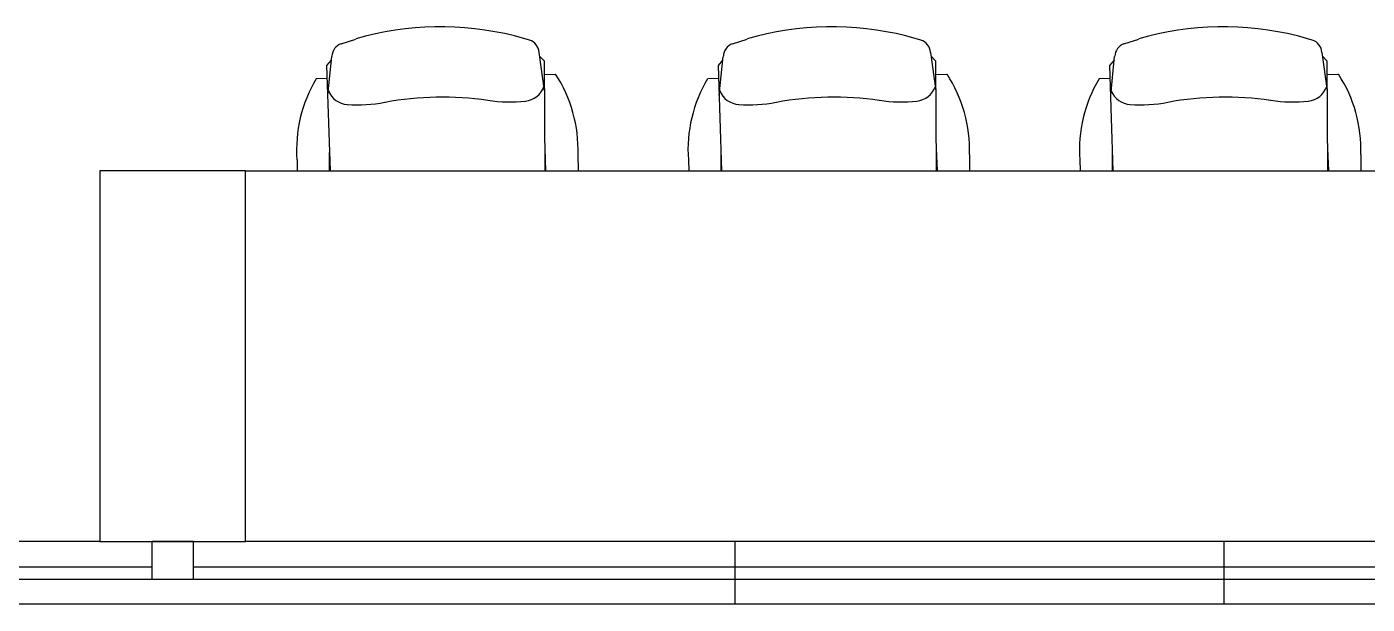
# Model space of a CAD drawing. Header units: millimetres. Extents: x 7034 to 7235, y -465 to -378.
# Drawn here: x 7041.135 to 7044.354, y -393.227 to -391.842 of the extents above; entities that cross this region are included whole.
import ezdxf

# ---------------------------------------------------------------- set-up
doc = ezdxf.new("R2010")
doc.units = ezdxf.units.MM
doc.header["$LTSCALE"] = 0.005
doc.layers.add('0-LAYOUT', color=250, linetype='Continuous', lineweight=25)
for name, color, linetype in [('A-05', 5, 'Continuous'), ('ARQ_ESQUADRIA', 5, 'Continuous'), ('JANELA', 10, 'Continuous')]:
    doc.layers.add(name, color=color, linetype=linetype)

msp = doc.modelspace()

# ---------------------------------------------------------------- linework, layer by layer
at = {"layer": '0-LAYOUT', "linetype": 'ByBlock'}
for p, q in [((7042.342, -391.8739), (7042.3061, -391.8635)), ((7043.282, -391.8739), (7043.2461, -391.8635)), ((7044.222, -391.8739), (7044.1861, -391.8635)), ((7041.8896, -391.8826), (7041.9251, -391.8708)), ((7042.8296, -391.8826), (7042.8651, -391.8708)), ((7043.7696, -391.8826), (7043.8051, -391.8708)), ((7041.8557, -391.934), (7041.8666, -391.9219)), ((7041.8579, -392.0054), (7041.8672, -391.9124)), ((7042.3785, -391.9955), (7042.3656, -391.9028)), ((7042.3779, -391.924), (7042.3665, -391.9123)), ((7042.3794, -392.1869), (7042.3779, -391.924)), ((7042.7957, -391.934), (7042.8066, -391.9219)), ((7042.7979, -392.0054), (7042.8072, -391.9124)), ((7043.3185, -391.9955), (7043.3056, -391.9028)), ((7043.3179, -391.924), (7043.3065, -391.9123)), ((7043.3194, -392.1869), (7043.3179, -391.924)), ((7043.7357, -391.934), (7043.7466, -391.9219)), ((7043.7379, -392.0054), (7043.7472, -391.9124)), ((7044.2585, -391.9955), (7044.2456, -391.9028)), ((7044.2579, -391.924), (7044.2465, -391.9123)), ((7044.2594, -392.1869), (7044.2579, -391.924)), ((7041.8639, -392.1869), (7041.8557, -391.934)), ((7042.3785, -391.9558), (7042.4047, -391.9553)), ((7042.8039, -392.1869), (7042.7957, -391.934)), ((7043.3185, -391.9558), (7043.3447, -391.9553)), ((7043.7439, -392.1869), (7043.7357, -391.934)), ((7044.2585, -391.9558), (7044.2847, -391.9553)), ((7041.8563, -391.9658), (7041.8301, -391.9663)), ((7042.7963, -391.9658), (7042.7701, -391.9663)), ((7043.7363, -391.9658), (7043.7101, -391.9663)), ((7041.8621, -392.1869), (7041.8621, -392.1435)), ((7042.3816, -392.1869), (7042.3795, -392.1336)), ((7042.4584, -392.1479), (7042.4589, -392.1869)), ((7042.8021, -392.1869), (7042.8021, -392.1435)), ((7043.3216, -392.1869), (7043.3195, -392.1336)), ((7043.3984, -392.1479), (7043.3989, -392.1869)), ((7043.7421, -392.1869), (7043.7421, -392.1435)), ((7044.2616, -392.1869), (7044.2595, -392.1336)), ((7044.3384, -392.1479), (7044.3389, -392.1869)), ((7041.7838, -392.1609), (7041.7845, -392.1869)), ((7042.7238, -392.1609), (7042.7245, -392.1869)), ((7043.6638, -392.1609), (7043.6645, -392.1869)), ((7041.6599, -392.1869), (7046.3599, -392.1869))]:
    msp.add_line(p, q, dxfattribs=at)
for centre, radius, start, end in [((7042.1291, -392.5687), 0.7271, 75.9106, 106.2891), ((7043.0691, -392.5687), 0.7271, 75.9106, 106.2891), ((7044.0091, -392.5687), 0.7271, 75.9106, 106.2891), ((7041.9005, -391.9133), 0.0328, 109.2519, 178.3968), ((7042.3323, -391.905), 0.0328, 3.8029, 72.9478), ((7042.8405, -391.9133), 0.0328, 109.2519, 178.3968), ((7043.2723, -391.905), 0.0328, 3.8029, 72.9478), ((7043.7805, -391.9133), 0.0328, 109.2519, 178.3968), ((7044.2123, -391.905), 0.0328, 3.8029, 72.9478), ((7042.1255, -392.1369), 0.3333, 358.1304, 33.0425), ((7043.0655, -392.1369), 0.3333, 358.1304, 33.0425), ((7044.0055, -392.1369), 0.3333, 358.1304, 33.0425), ((7042.116, -392.137), 0.3333, 149.1571, 184.0693), ((7042.3271, -391.9679), 0.0523, 275.6876, 341.5613), ((7043.056, -392.137), 0.3333, 149.1571, 184.0693), ((7043.2671, -391.9679), 0.0523, 275.6876, 341.5613), ((7043.996, -392.137), 0.3333, 149.1571, 184.0693), ((7044.2071, -391.9679), 0.0523, 275.6876, 341.5613), ((7041.9081, -391.9759), 0.0523, 200.6384, 266.5121), ((7041.9081, -391.9759), 0.0523, 200.6384, 266.5121), ((7041.9267, -391.6612), 0.3678, 266.5108, 280.6752), ((7042.1326, -392.752), 0.7418, 81.5246, 100.6751), ((7042.2965, -391.6541), 0.3678, 261.5245, 275.6889), ((7042.8481, -391.9759), 0.0523, 200.6384, 266.5121), ((7042.8481, -391.9759), 0.0523, 200.6384, 266.5121), ((7042.8667, -391.6612), 0.3678, 266.5108, 280.6752), ((7043.0726, -392.752), 0.7418, 81.5246, 100.6751), ((7043.2365, -391.6541), 0.3678, 261.5245, 275.6889), ((7043.7881, -391.9759), 0.0523, 200.6384, 266.5121), ((7043.7881, -391.9759), 0.0523, 200.6384, 266.5121), ((7043.8067, -391.6612), 0.3678, 266.5108, 280.6752), ((7044.0126, -392.752), 0.7418, 81.5246, 100.6751), ((7044.1765, -391.6541), 0.3678, 261.5245, 275.6889)]:
    msp.add_arc(centre, radius, start, end, dxfattribs=at)
at = {"layer": 'A-05'}
msp.add_lwpolyline([(7041.6599, -393.0769), (7041.6599, -392.1869), (7041.3099, -392.1869), (7041.3099, -393.0769)], close=True, dxfattribs=at)
at = {"layer": 'ARQ_ESQUADRIA'}
for p, q in [((7042.8349, -393.0769), (7042.8349, -393.2269)), ((7044.0099, -393.0769), (7044.0099, -393.2269)), ((7036.6099, -393.1369), (7041.4349, -393.1369)), ((7041.5349, -393.1369), (7046.4849, -393.1369)), ((7036.6099, -393.1669), (7041.4349, -393.1669)), ((7041.5349, -393.1669), (7046.4849, -393.1669))]:
    msp.add_line(p, q, dxfattribs=at)
msp.add_lwpolyline([(7041.4349, -393.0769), (7041.4349, -393.1669), (7041.5349, -393.1669), (7041.5349, -393.0769)], close=True, dxfattribs=at)
for p in [(7042.8349, -393.0769), (7044.0099, -393.0769)]:
    msp.add_point(p, dxfattribs=at)
at = {"layer": 'JANELA'}
for p, q in [((7041.3099, -393.0769), (7036.6099, -393.0769)), ((7046.3599, -393.0769), (7041.6599, -393.0769)), ((7050.3099, -393.2269), (7036.2599, -393.2269))]:
    msp.add_line(p, q, dxfattribs=at)

doc.saveas('drawing.dxf')
